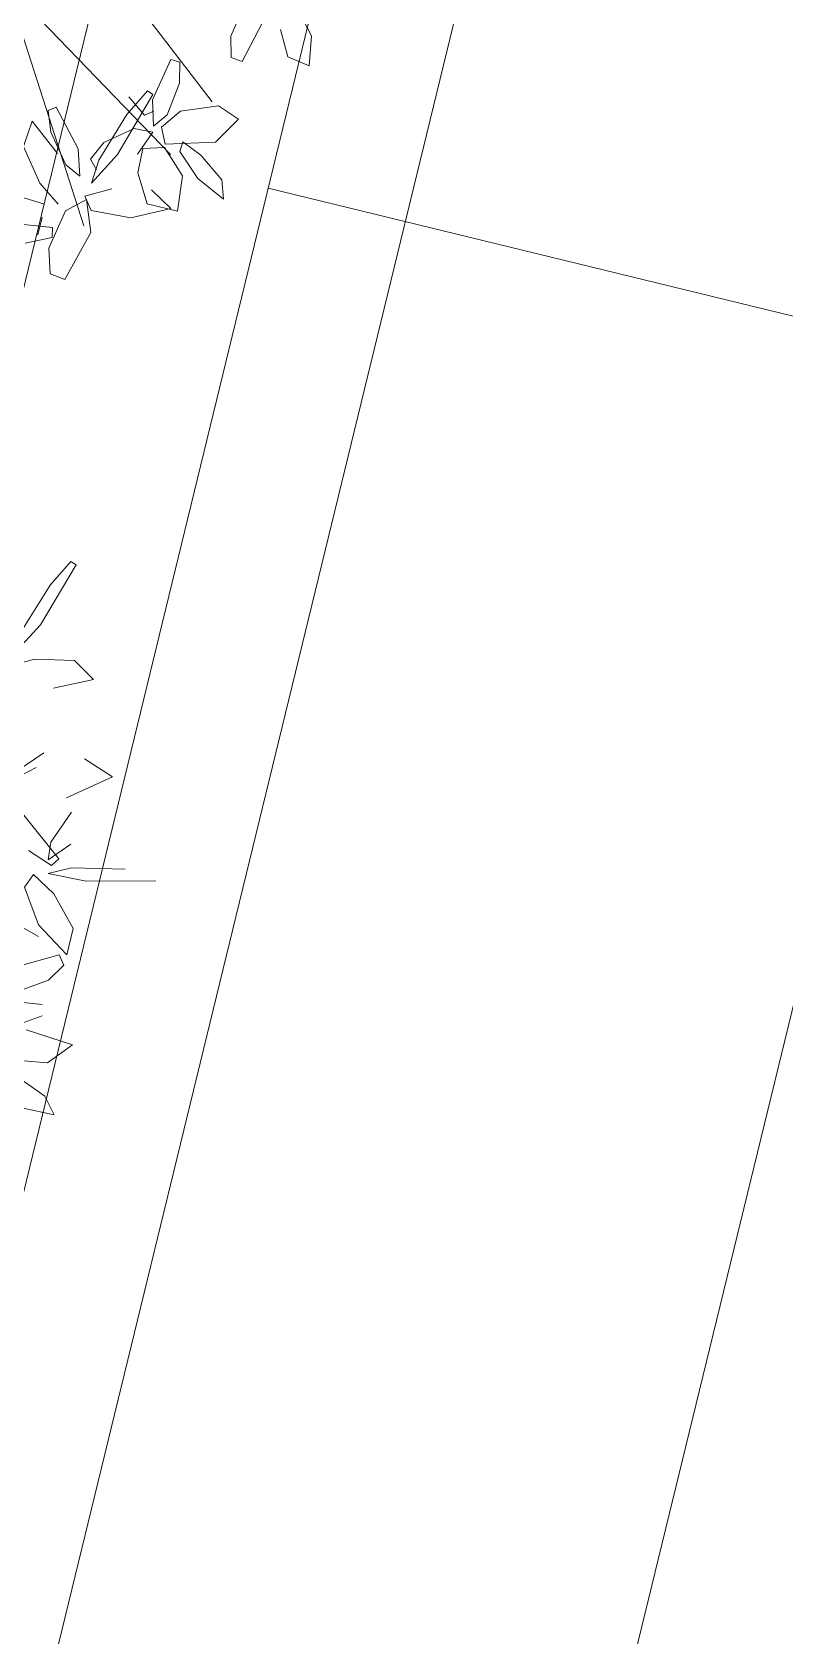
# Model space of a CAD drawing. Header units: millimetres. Extents: x 4980 to 19099, y 3891 to 5773.
# Drawn here: x 10966.6 to 10993.9, y 4955.2 to 5013.4 of the extents above; entities that cross this region are included whole.
import ezdxf

# ---------------------------------------------------------------- set-up
doc = ezdxf.new("R2010")
doc.units = ezdxf.units.MM
for name, color, linetype, lineweight in [('no3_ahşap gorunus on kalın', 34, 'Continuous', 20), ('no3_ölçü tefriş', 252, 'Continuous', 0), ('Poltroncine_Stift_Nr__1', 1, 'Continuous', 20)]:
    doc.layers.add(name, color=color, linetype=linetype, lineweight=lineweight)

# ---------------------------------------------------------------- blocks, each defined once
blk = doc.blocks.new('edc')
at = {"layer": 'Poltroncine_Stift_Nr__1', "linetype": 'Continuous'}
for p, q in [((-455272.844, -965869.832), (-455272.844, -966030.174)), ((-455267.72, -965869.832), (-455267.72, -966030.174)), ((-455293.266, -965895.359), (-455293.266, -966004.648)), ((-455347.87, -965950.004), (-455267.72, -965950.004))]:
    blk.add_line(p, q, dxfattribs=at)
blk = doc.blocks.new('p34')
at = {"color": 44}
for p, q in [((1689.842, -14154.849), (1677.356, -14162.512)), ((1689.888, -14157.183), (1682.828, -14165.969)), ((1684.757, -14158.385), (1680.613, -14164.956)), ((1694.76, -14162.265), (1693.074, -14168.117)), ((1694.975, -14162.502), (1699.595, -14166.733))]:
    blk.add_line(p, q, dxfattribs=at)
at = {"color": 62}
for p, q in [((1676.729, -14159.252), (1677.014, -14161.414)), ((1677.777, -14160.896), (1677.853, -14159.484)), ((1676.666, -14161.489), (1676.228, -14160.59)), ((1675.298, -14162.3), (1675.365, -14161.738)), ((1675.365, -14161.738), (1676.264, -14161.463))]:
    blk.add_line(p, q, dxfattribs=at)
at = {"color": 60}
for p, q in [((1679.624, -14159.701), (1678.48, -14160.585)), ((1680.597, -14159.787), (1679.624, -14159.701)), ((1679.676, -14160.961), (1680.597, -14159.787)), ((1678.48, -14160.585), (1677.891, -14161.414)), ((1680.372, -14160.535), (1679.343, -14161.353)), ((1680.014, -14161.642), (1681.297, -14160.51)), ((1681.111, -14160.256), (1680.372, -14160.535)), ((1681.297, -14160.51), (1681.111, -14160.256)), ((1676.639, -14160.966), (1677.291, -14160.96)), ((1676.264, -14161.463), (1677.724, -14161.735)), ((1677.014, -14161.414), (1676.666, -14161.489)), ((1677.724, -14161.735), (1678.296, -14162.374)), ((1679.343, -14161.353), (1679.068, -14161.944)), ((1679.068, -14161.944), (1680.014, -14161.642)), ((1677.173, -14162.809), (1675.298, -14162.3)), ((1678.296, -14162.374), (1677.173, -14162.809)), ((1678.4, -14162.291), (1677.952, -14162.636)), ((1678.895, -14163.178), (1678.4, -14162.291)), ((1679.791, -14162.471), (1678.917, -14162.41)), ((1678.917, -14162.41), (1680.159, -14163.086)), ((1679.437, -14162.47), (1679.763, -14162.173)), ((1679.763, -14162.173), (1680.456, -14162.496)), ((1677.952, -14162.636), (1678.041, -14164.097)), ((1681.64, -14163.073), (1679.791, -14162.471)), ((1680.456, -14162.496), (1681.218, -14163.445)), ((1681.768, -14163.698), (1682.283, -14162.982)), ((1680.159, -14163.086), (1682.578, -14163.808)), ((1681.218, -14163.445), (1681.247, -14164.133)), ((1682.654, -14163.59), (1681.64, -14163.073)), ((1682.578, -14163.808), (1682.654, -14163.59)), ((1678.041, -14164.097), (1678.705, -14165.433)), ((1678.674, -14164.55), (1679.685, -14163.954)), ((1679.685, -14163.954), (1680.587, -14163.929)), ((1681.247, -14164.133), (1680.335, -14163.783)), ((1680.587, -14163.929), (1680.8, -14164.678)), ((1681.464, -14164.114), (1682.378, -14163.851)), ((1681.974, -14164.492), (1681.464, -14164.114)), ((1681.998, -14163.997), (1681.768, -14163.698)), ((1682.378, -14163.851), (1683.967, -14164.149)), ((1683.967, -14164.149), (1683.94, -14164.484)), ((1678.669, -14165.687), (1678.674, -14164.55)), ((1678.705, -14165.433), (1679.201, -14164.592)), ((1680.8, -14164.678), (1679.955, -14165.557)), ((1680.932, -14164.674), (1681.498, -14164.399)), ((1681.436, -14166.427), (1680.932, -14164.674)), ((1681.498, -14164.399), (1682.23, -14164.937)), ((1683.205, -14164.65), (1681.974, -14164.492)), ((1683.94, -14164.484), (1683.205, -14164.65)), ((1702.819, -14165.602), (1702.329, -14164.712)), ((1680.793, -14165.252), (1679.993, -14166.122)), ((1681.164, -14165.277), (1680.793, -14165.252)), ((1680.85, -14166.024), (1681.164, -14165.277)), ((1682.23, -14164.937), (1682.74, -14166.229)), ((1702.845, -14164.834), (1704.083, -14165.517)), ((1705.565, -14165.512), (1703.719, -14164.899)), ((1679.955, -14165.557), (1678.669, -14165.687)), ((1699.012, -14166.589), (1698.192, -14165.641)), ((1703.117, -14167.017), (1702.819, -14165.602)), ((1704.083, -14165.517), (1706.499, -14166.251)), ((1706.575, -14166.034), (1705.565, -14165.512)), ((1679.993, -14166.122), (1679.489, -14167.206)), ((1680.163, -14166.975), (1680.85, -14166.024)), ((1682.437, -14167.046), (1681.436, -14166.427)), ((1682.74, -14166.229), (1682.437, -14167.046)), ((1684.508, -14166.675), (1684.556, -14166.258)), ((1684.556, -14166.258), (1685.302, -14166.061)), ((1685.302, -14166.061), (1686.524, -14166.274)), ((1697.33, -14166.443), (1695.994, -14168.167)), ((1701.96, -14166.516), (1702.617, -14167.856)), ((1706.499, -14166.251), (1706.575, -14166.034)), ((1679.489, -14167.206), (1680.163, -14166.975)), ((1686.08, -14167.067), (1684.508, -14166.675)), ((1690.473, -14167.037), (1690.715, -14168.83)), ((1695.696, -14167.972), (1696.027, -14167.028)), ((1702.617, -14167.856), (1703.117, -14167.017)), ((1691.815, -14167.596), (1692.612, -14169.006)), ((1694.697, -14167.203), (1693.486, -14168.025)), ((1695.223, -14167.412), (1694.697, -14167.203)), ((1694.712, -14168.291), (1695.223, -14167.412)), ((1684.932, -14169.081), (1685.059, -14168.255)), ((1685.059, -14168.255), (1685.959, -14167.761)), ((1686.801, -14168.219), (1686.008, -14168.908)), ((1688.697, -14169.523), (1688.43, -14167.825)), ((1690.308, -14168.933), (1689.837, -14168.224)), ((1691.62, -14168.853), (1690.934, -14167.82)), ((1693.486, -14168.025), (1692.676, -14169.277)), ((1695.778, -14168.701), (1695.384, -14167.918)), ((1695.384, -14167.918), (1695.436, -14169.331)), ((1695.994, -14168.167), (1695.696, -14167.972)), ((1696.511, -14167.745), (1695.862, -14167.81)), ((1695.862, -14167.81), (1696.605, -14168.47)), ((1697.739, -14168.213), (1696.511, -14167.745)), ((1698.205, -14167.912), (1699.341, -14169.358)), ((1699.341, -14169.358), (1699.733, -14168.218)), ((1688.055, -14168.315), (1687.507, -14169.721)), ((1689.674, -14168.492), (1689.545, -14170.252)), ((1692.277, -14169.258), (1691.62, -14168.853)), ((1693.652, -14169.275), (1694.712, -14168.291)), ((1696.202, -14170.599), (1695.778, -14168.701)), ((1686.008, -14168.908), (1684.932, -14169.081)), ((1686.92, -14170.213), (1686.89, -14169.062)), ((1692.612, -14169.006), (1692.277, -14169.258)), ((1692.676, -14169.277), (1693.652, -14169.275)), ((1695.436, -14169.331), (1696.049, -14171.78)), ((1687.507, -14169.721), (1686.92, -14170.213)), ((1689.545, -14170.252), (1688.697, -14169.523))]:
    blk.add_line(p, q, dxfattribs=at)

msp = doc.modelspace()

# ---------------------------------------------------------------- linework, layer by layer
at = {"layer": 'no3_ahşap gorunus on kalın'}
msp.add_lwpolyline([(10951.751, 5092.29), (10913.758, 4936.515), (10947.762, 4928.221), (10985.755, 5083.996), (10951.751, 5092.29)], dxfattribs=at)

# ---------------------------------------------------------------- block references
at = {"layer": 'no3_ölçü tefriş'}
for name, p, rotation in [('edc', (-660209.469, -825557.874), 166.2933860449543), ('p34', (-3188.16, 6732.624), 76.29338604496003), ('p34', (-3198.986, 6692.882), 76.29338604496003)]:
    msp.add_blockref(name, p, dxfattribs=dict(at, rotation=rotation))

doc.saveas('drawing.dxf')
